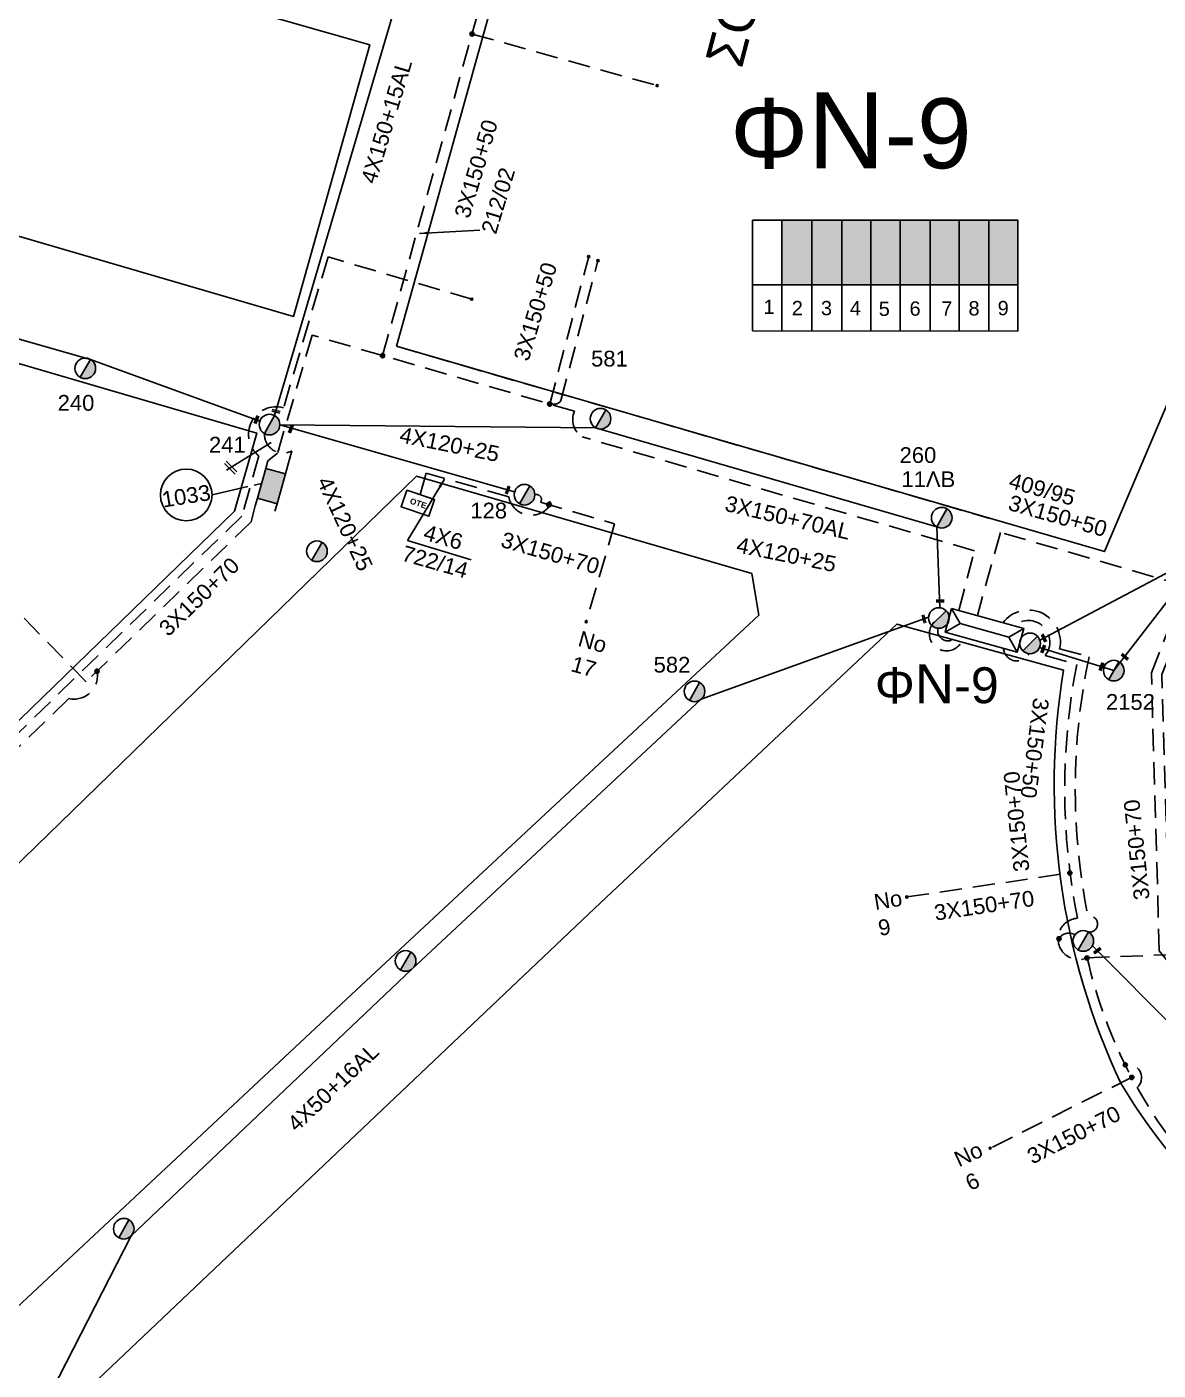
# Model space of a CAD drawing. Header units: millimetres. Extents: x 1421 to 13344, y 800 to 1949.
# Drawn here: x 12023.7 to 12153, y 1542.6 to 1696.1 of the extents above; entities that cross this region are included whole.
import ezdxf

# ---------------------------------------------------------------- set-up
doc = ezdxf.new("R2010")
doc.units = ezdxf.units.MM
doc.linetypes.add('DASHED', pattern=[19.05, 12.7, -6.35])
for name, color, linetype in [('Link Box 4 Διευθύνσεων', 7, 'Continuous'), ('Pillar OTE', 7, 'Continuous'), ('Άγνωστα', 7, 'Continuous'), ('Γυμνά εναέρια ΧΤ και ΦΟΠ (3Φ)   4x50+16AL', 7, 'Continuous'), ('Επιγραφές - Σχήματα', 7, 'Continuous'), ('Καλωδια ΧΤ  3X95+50', 7, 'Continuous'), ('Καλώδια ΧΤ   3x150+50CU', 7, 'DASHED'), ('Καλώδια ΧΤ   3x150+70AL', 7, 'DASHED'), ('Μηχανική τομή', 7, 'Continuous'), ('Στύλος ΦΜ', 7, 'Continuous'), ('Στύλος ΦΜ @ 1', 7, 'Continuous'), ('Συνδέσεις', 7, 'Continuous'), ('Συνεστραμμένα ΧΤ   3x70+54.6+25 AL', 7, 'SYN_LINE'), ('Συνεστραμμένα ΧΤ   4x120+25 AL', 7, 'SYN_LINE'), ('Υποσταθμός εναέριος 2 στύλων', 7, 'Continuous'), ('Υποσταθμός πόλεως', 7, 'Continuous'), ('Υπόβαθρο ΔΕΗ', 7, 'Continuous'), ('Υπόγεια καλώδια Παροχών ΧΤ   4x6', 7, 'DASHED')]:
    doc.layers.add(name, color=color, linetype=linetype)
doc.styles.add('arial', font='ARIAL.TTF')
doc.styles.get("Standard").update_dxf_attribs({"font": 'ARIAL.TTF'})
doc.linetypes.add('SYN_LINE', pattern='A,0.5,-0.0001,["/\\/\\/\\/",Standard,S=0.1,R=0,X=0,Y=-0.05],-0.25', length=0.7501)
doc.dimstyles.new('ISO-25', dxfattribs={"dimtxt": 2.5, "dimasz": 2.5, "dimexe": 1.25, "dimexo": 0.625, "dimtad": 1, "dimtxsty": 'Standard', "dimcen": 2.5, "dimadec": 0, "dimazin": 0, "dimtfac": 1, "dimtmove": 0, "dimatfit": 3, "dimfxl": 1, "dimarcsym": 0})

# ---------------------------------------------------------------- blocks, each defined once
blk = doc.blocks.new('LINK BOX 4 ΑΝΑΧΩΡΗΣΕΩΝ')
at = {"layer": 'Link Box 4 Διευθύνσεων', "ltscale": 40}
blk.add_hatch(color=256, dxfattribs=at).paths.add_polyline_path([(-3.54, 0), (-3.54, -4.67), (3.54, -4.67), (3.54, 0)])
for p, q in [((-3.54, 0), (-5.33, 0)), ((5.33, 0), (3.54, 0)), ((-3.54, -4.67), (-5.33, -4.67)), ((5.33, -4.67), (3.54, -4.67))]:
    blk.add_line(p, q, dxfattribs=at)
blk.add_lwpolyline([(-3.54, -4.67), (-3.54, 0), (3.54, 0), (3.54, -4.67)], close=True, dxfattribs=at)
blk = doc.blocks.new('ΥΠΑΡΧΩΝ ΤΣΙΜΕΝΤΕΝΙΟΣ ΣΤΥΛΟΣ')
at = {"layer": 'Στύλος ΦΜ'}
blk.add_hatch(color=7, dxfattribs=at).paths.add_polyline_path([(-1.29, -2.28, 0.574793), (2.62, 0, 0.268822), (1.3, 2.27)])
at = {"layer": 'Στύλος ΦΜ', "color": 7}
blk.add_line((-1.29, -2.28), (1.3, 2.27), dxfattribs=at)
blk.add_circle((0, 0), 2.62, dxfattribs=at)
at = {"layer": 'Στύλος ΦΜ', "flags": 4}
for tag, p in [('ΑΡΙΘΜΟΣ', (-4.68, 8.05)), ('ΤΥΠΟΣ', (-4.91, 3.03))]:
    blk.add_attdef(tag, p, '', height=4, dxfattribs=at)
blk = doc.blocks.new('ΥΠΟΣΤΑΘΜΟΣ ΕΝΑΕΡΙΟΣ ΕΠΙ 2 ΣΤΥΛΩΝ')
at = {"layer": 'Υποσταθμός εναέριος 2 στύλων', "linetype": 'Continuous'}
for points in [[(-11.97, -2.11, 0.574793), (-8.45, -0.07, 0.268822), (-9.64, 1.98)], [(9.68, -2.15, 0.574793), (13.19, -0.1, 0.268822), (12.01, 1.95)]]:
    blk.add_hatch(color=256, dxfattribs=at).paths.add_polyline_path(points)
for p, q in [((-11.97, -2.11), (-9.64, 1.98)), ((9.68, -2.15), (12.01, 1.95))]:
    blk.add_line(p, q, dxfattribs=at)
for centre in [(-10.81, -0.07), (10.84, -0.1)]:
    blk.add_circle(centre, 2.36, dxfattribs=at)
at = {"layer": 'Υποσταθμός πόλεως', "linetype": 'Continuous', "ltscale": 40}
blk.add_lwpolyline([(-8.57, 2.82), (8.57, 2.82), (8.57, -2.82), (-8.57, -2.82)], close=True, dxfattribs=at)
for points in [[(-5.75, 0), (-8.57, 2.82)], [(-8.57, -2.82), (-5.75, 0)], [(-5.75, 0), (5.75, 0)], [(5.75, 0), (8.57, 2.82)], [(8.57, -2.82), (5.75, 0)]]:
    blk.add_lwpolyline(points, dxfattribs=at)
at = {"layer": 'Υποσταθμός εναέριος 2 στύλων', "ltscale": 40, "flags": 1}
for tag, p in [('ΜΕΤΑΣΧΗΜΑΤΙΣΜΟΣ', (14.09, 2.51)), ('ΙΣΧΥΣ', (14.07, -0.28)), ('ΑΡΙΘΜΟΣ', (14.19, -3))]:
    blk.add_attdef(tag, p, '', height=1.8, dxfattribs=at)
blk = doc.blocks.new('ΜΗΧΑΝΙΚΗ ΤΟΜΗ')
at = {"layer": 'Μηχανική τομή', "ltscale": 40}
for p, q in [((-1.89, 0.78), (1.89, 0.78)), ((1.89, 0), (-1.89, 0))]:
    blk.add_line(p, q, dxfattribs=at)
blk = doc.blocks.new('_ΣΥΝΔΕΣΗ')
at = {"layer": 'Συνδέσεις', "linetype": 'SYN_LINE', "ltscale": 40}
blk.add_hatch(color=256, dxfattribs=at).paths.add_polyline_path([(0.5, -0.01, 1), (-0.5, -0.01, 1)])
at = {"layer": 'Συνδέσεις'}
blk.add_circle((0, -0.01), 0.5, dxfattribs=at)
blk = doc.blocks.new('τομή_')
at = {"layer": 'Επιγραφές - Σχήματα'}
for p, q in [((-1.29, -0.22), (0.13, 0.75)), ((-1.08, -0.46), (0.34, 0.51)), ((-0.66, 0.62), (-0.29, -0.37))]:
    blk.add_line(p, q, dxfattribs=at)
blk = doc.blocks.new('PILLAR ΟΤΕ')
at = {"layer": 'Pillar OTE', "ltscale": 40}
blk.add_lwpolyline([(-3.31, 2.02), (3.39, 2.02), (3.39, -1.99), (-3.31, -1.99)], close=True, dxfattribs=at)
at = {"layer": 'Pillar OTE', "insert": (-1.81, 0.71), "char_height": 1.3575, "width": 109.961, "attachment_point": 1}
blk.add_mtext('{\\fArial|b1|i0|c161|p34;OTE}', dxfattribs=at)
blk = doc.blocks.new('TSONTA XT1')
at = {"ltscale": 40}
h = blk.add_hatch(color=256, dxfattribs=at)
h.dxf.hatch_style = 1
h.paths.add_polyline_path([(595.96, 2487.66), (597.07, 2488.77), (595.96, 2489.87), (594.85, 2488.77)])
blk.add_lwpolyline([(594.85, 2488.77), (595.96, 2489.87), (597.07, 2488.77), (595.96, 2487.66)], close=True, dxfattribs=at)

msp = doc.modelspace()

# ---------------------------------------------------------------- hatches: boundary and pattern name
at = {"layer": 'Καλώδια ΧΤ   3x150+50CU', "linetype": 'DASHED', "ltscale": 0.2}
h = msp.add_hatch(color=30, dxfattribs=at)
h.dxf.hatch_style = 1
h.paths.add_polyline_path([(12113.44821, 1674.01371), (12110.00833, 1674.01393), (12110.00787, 1666.65334), (12113.44775, 1666.65)])
h = msp.add_hatch(color=85, dxfattribs=at)
h.dxf.hatch_style = 1
h.paths.add_polyline_path([(12116.88778, 1674.0135), (12113.44821, 1674.01371), (12113.44775, 1666.65), (12116.88732, 1666.64666)])
h = msp.add_hatch(color=173, dxfattribs=at)
h.dxf.hatch_style = 1
h.paths.add_polyline_path([(12120.18533, 1674.01329), (12116.88778, 1674.0135), (12116.88732, 1666.64666), (12120.18487, 1666.64345)])
h = msp.add_hatch(color=1, dxfattribs=at)
h.dxf.hatch_style = 1
h.paths.add_polyline_path([(12123.57133, 1674.01308), (12120.18533, 1674.01329), (12120.18487, 1666.64345), (12123.57087, 1666.64017)])
h = msp.add_hatch(color=6, dxfattribs=at)
h.dxf.hatch_style = 1
h.paths.add_polyline_path([(12126.96797, 1674.01287), (12123.57133, 1674.01308), (12123.57087, 1666.64017), (12126.96751, 1666.63687)])
h = msp.add_hatch(color=2, dxfattribs=at)
h.dxf.hatch_style = 1
h.paths.add_polyline_path([(12130.30502, 1674.01266), (12126.96797, 1674.01287), (12126.96751, 1666.63687), (12130.30456, 1666.63363)])
h = msp.add_hatch(color=151, dxfattribs=at)
h.dxf.hatch_style = 1
h.paths.add_polyline_path([(12133.6934, 1674.01245), (12130.30502, 1674.01266), (12130.30456, 1666.63363), (12133.69294, 1666.63034)])
h = msp.add_hatch(color=62, dxfattribs=at)
h.dxf.hatch_style = 1
h.paths.add_polyline_path([(12137.0135, 1674.01224), (12133.6934, 1674.01245), (12133.69294, 1666.63034), (12137.01304, 1666.62711)])

# ---------------------------------------------------------------- linework, layer by layer
at = {"layer": 'Pillar OTE', "ltscale": 40}
for points in [[(12106.67963, 1661.37385), (12106.68042, 1674.01414), (12137.0135, 1674.01224), (12137.01271, 1661.34449), (12106.67963, 1661.37478)], [(12110.00754, 1661.37145), (12110.00833, 1674.01393)], [(12113.44742, 1661.36802), (12113.44821, 1674.01371)], [(12116.88698, 1661.36458), (12116.88778, 1674.0135)], [(12120.18454, 1661.36129), (12120.18533, 1674.01329)], [(12123.57054, 1661.35791), (12123.57133, 1674.01308)], [(12126.96718, 1661.35452), (12126.96797, 1674.01287)], [(12130.30423, 1661.35119), (12130.30502, 1674.01266)], [(12133.69261, 1661.3478), (12133.6934, 1674.01245)], [(12106.67996, 1666.65657), (12137.01304, 1666.62711)]]:
    msp.add_lwpolyline(points, dxfattribs=at)
at = {"layer": 'Γυμνά εναέρια ΧΤ και ΦΟΠ (3Φ)   4x50+16AL', "color": 85, "linetype": 'Continuous', "ltscale": 0.2}
msp.add_lwpolyline([(12052.04311, 1651.69021), (12067.37437, 1703.80624), (12076.08463, 1731.3201), (12082.3867, 1755.47127)], dxfattribs=at)
at = {"layer": 'Γυμνά εναέρια ΧΤ και ΦΟΠ (3Φ)   4x50+16AL', "color": 30, "linetype": 'Continuous', "ltscale": 0.2}
msp.add_lwpolyline([(11922.1326, 1698.47148), (11945.85076, 1682.62948), (11964.95123, 1677.40802), (11992.93552, 1668.94621), (12011.4376, 1663.6833), (12030.97739, 1658.11627), (12050.3507, 1651.07084)], dxfattribs=at)
at = {"layer": 'Γυμνά εναέρια ΧΤ και ΦΟΠ (3Φ)   4x50+16AL', "color": 173, "linetype": 'Continuous', "ltscale": 0.2}
msp.add_lwpolyline([(12126.80388, 1628.63921), (12100.80425, 1619.26817), (12067.69014, 1588.3963), (12035.63371, 1557.92348), (12024.94586, 1537.01323)], dxfattribs=at)
at = {"layer": 'Καλωδια ΧΤ  3X95+50', "linetype": 'DASHED', "ltscale": 0.2}
msp.add_lwpolyline([(12074.57473, 1664.99877), (12058.14391, 1669.83231), (12053.06408, 1652.59991, 0.815865249), (12050.25272, 1647.08037), (12048.28347, 1640.19047), (11999.6276, 1593.0233)], format="xyb", dxfattribs=at)
at = {"layer": 'Καλώδια ΧΤ   3x150+50CU', "color": 6, "linetype": 'DASHED', "ltscale": 0.2}
for points in [[(12064.37546, 1658.5577), (12078.70839, 1710.03943)], [(12074.60684, 1695.30972), (12095.7389, 1689.42839)], [(12083.48958, 1653.01407), (12087.94359, 1669.87063)]]:
    msp.add_lwpolyline(points, dxfattribs=at)
for points in [[(12083.72207, 1653.05634, 0.349869945), (12084.77484, 1653.4239), (12088.99913, 1669.41103)], [(12053.52045, 1645.88162), (12054.02342, 1647.66424, -0.576070644), (12050.87652, 1649.64385)]]:
    msp.add_lwpolyline(points, format="xyb", dxfattribs=at)
at = {"layer": 'Καλώδια ΧΤ   3x150+50CU', "linetype": 'DASHED', "ltscale": 0.2}
msp.add_lwpolyline([(12065.98752, 1659.61285), (12133.80074, 1639.94513)], dxfattribs=at)
at = {"layer": 'Καλώδια ΧΤ   3x150+50CU', "color": 151, "linetype": 'DASHED', "ltscale": 0.2}
msp.add_lwpolyline([(12160.02397, 1582.72926, 0.913197862), (12159.092, 1583.41056), (12153.17703, 1590.50224), (12152.2717, 1622.29859), (12156.17099, 1632.21301), (12135.0114, 1638.34989), (12132.37672, 1628.8364)], format="xyb", dxfattribs=at)
at = {"layer": 'Καλώδια ΧΤ   3x150+50CU', "color": 1, "linetype": 'DASHED', "ltscale": 0.2}
msp.add_lwpolyline([(12144.94, 1589.72312), (12154.38963, 1590.07694), (12153.47819, 1622.0876), (12157.14414, 1631.40871), (12176.33342, 1623.86167)], dxfattribs=at)
at = {"layer": 'Καλώδια ΧΤ   3x150+50CU', "color": 62, "linetype": 'DASHED', "ltscale": 0.2}
msp.add_lwpolyline([(12135.3062, 1628.02511, -0.80218713), (12141.78887, 1625.04363), (12145.1487, 1624.11789, 0.102149271), (12145.01749, 1594.47588, -1.190707837), (12145.07827, 1592.67188)], format="xyb", dxfattribs=at)
at = {"layer": 'Καλώδια ΧΤ   3x150+50CU', "color": 173, "linetype": 'DASHED', "ltscale": 0.2}
msp.add_arc((12128.85318, 1626.75867), 1.96161, 136.4298514, 348.2444455, dxfattribs=at)
at = {"layer": 'Καλώδια ΧΤ   3x150+50CU', "color": 85, "linetype": 'DASHED', "ltscale": 0.2}
msp.add_arc((12129.00998, 1627.11267), 1.16341, 166.4011497, 331.8293615, dxfattribs=at)
at = {"layer": 'Καλώδια ΧΤ   3x150+50CU', "color": 30, "linetype": 'DASHED', "ltscale": 0.2}
msp.add_arc((12136.91866, 1625.21186), 1.56212, 184.5300482, 332.1545759, dxfattribs=at)
at = {"layer": 'Καλώδια ΧΤ   3x150+50CU', "color": 1, "linetype": 'DASHED', "ltscale": 0.2}
msp.add_arc((12142.85384, 1591.15727), 1.38748, 59.8477434, 147.7731065, dxfattribs=at)
at = {"layer": 'Καλώδια ΧΤ   3x150+70AL', "color": 6, "linetype": 'DASHED', "ltscale": 0.2}
for points in [[(12130.25593, 1629.42374), (12132.05024, 1636.2455), (12087.21102, 1649.25012, -0.369141328), (12086.32358, 1652.19213), (12056.33124, 1660.89074), (12052.36392, 1647.40451), (12051.27414, 1646.51542)], [(12031.73689, 1622.47886, -0.539759465), (12028.50686, 1619.34766), (12000.46284, 1592.16169, -0.317342999), (11998.44401, 1591.54209), (11997.65348, 1590.77575)]]:
    msp.add_lwpolyline(points, format="xyb", dxfattribs=at)
msp.add_lwpolyline([(12049.82723, 1641.38724), (12049.34909, 1639.55219), (12030.48837, 1621.26854), (12017.49631, 1634.586)], dxfattribs=at)
at = {"layer": 'Καλώδια ΧΤ   3x150+70AL', "color": 85, "linetype": 'DASHED', "ltscale": 0.2}
msp.add_lwpolyline([(12081.78942, 1642.62735, -0.758770263), (12082.43752, 1641.79603), (12090.91293, 1639.33701), (12087.65858, 1628.12041)], format="xyb", dxfattribs=at)
at = {"layer": 'Καλώδια ΧΤ   3x150+70AL', "color": 1, "linetype": 'DASHED', "ltscale": 0.2}
for points in [[(12136.57383, 1627.67405, -0.913321674), (12140.1251, 1624.25733), (12143.74965, 1623.25865, 0.098320454), (12143.84122, 1594.23846)], [(12144.94, 1589.72312, 0.065640063), (12149.90699, 1576.24573, 0.065640063)], [(12149.27196, 1577.49136, -0.780425774), (12150.64542, 1574.88842, 0.108589866), (12166.35053, 1557.29134), (12157.22452, 1545.21817)]]:
    msp.add_lwpolyline(points, format="xyb", dxfattribs=at)
for points in [[(12124.30901, 1596.67377), (12142.98316, 1599.4281), (12142.98316, 1599.4281)], [(12150.01037, 1576.05014), (12133.84858, 1567.96363)]]:
    msp.add_lwpolyline(points, dxfattribs=at)
msp.add_arc((12143.97131, 1591.87875), 2.36329, 93.1555686, 294.1980004, dxfattribs=at)
at = {"layer": 'Συνεστραμμένα ΧΤ   3x70+54.6+25 AL', "color": 2, "linetype": 'SYN_LINE', "ltscale": 20}
msp.add_lwpolyline([(12139.48328, 1625.18452), (12147.97798, 1622.543), (12158.39497, 1635.99157), (12160.78916, 1664.17984), (12170.37931, 1689.94217)], dxfattribs=at)
at = {"layer": 'Συνεστραμμένα ΧΤ   3x70+54.6+25 AL', "color": 30, "ltscale": 20}
msp.add_lwpolyline([(12139.52209, 1626.02477), (12158.39497, 1635.99157), (12203.35224, 1678.07245)], dxfattribs=at)
at = {"layer": 'Συνεστραμμένα ΧΤ   3x70+54.6+25 AL', "color": 62, "linetype": 'SYN_LINE', "ltscale": 20}
msp.add_lwpolyline([(12145.52812, 1591.08868), (12174.8673, 1561.67347), (12198.01126, 1553.37329), (12225.11972, 1544.80316), (12240.20445, 1549.79337), (12245.62108, 1524.28861)], dxfattribs=at)
at = {"layer": 'Συνεστραμμένα ΧΤ   4x120+25 AL', "color": 85, "linetype": 'SYN_LINE', "ltscale": 20}
for points in [[(12128.10068, 1629.73121), (12127.72857, 1638.99142), (12088.72016, 1650.30709), (12052.63527, 1650.6569)], [(12052.63527, 1650.6569), (12079.47958, 1642.97568)]]:
    msp.add_lwpolyline(points, dxfattribs=at)
at = {"layer": 'Υπόβαθρο ΔΕΗ'}
for points in [[(12065.98752, 1659.61285), (12146.91404, 1636.1419), (12157.63332, 1661.34087), (12168.84269, 1744.68621), (12127.47658, 1745.39583), (12091.98434, 1752.98948), (12065.98752, 1659.61285)], [(11933.48152, 1698.24984), (11953.11327, 1725.35835), (12062.92202, 1694.08268), (12054.2076, 1663.03744), (11933.48152, 1698.24984)], [(11904.93989, 1658.20689), (11925.04411, 1686.21458), (12049.99172, 1649.70192), (12047.43344, 1640.75119), (11984.153, 1579.40691), (11904.93989, 1658.20689)], [(12047.45157, 1646.02083), (12051.64463, 1648.60249)], [(11992.42438, 1571.06149), (12068.25457, 1644.76021), (12106.58632, 1633.63875), (12107.41257, 1628.87714), (12060.82719, 1585.54315), (12017.79284, 1545.32546), (11992.42438, 1571.06149)], [(12044.88234, 1642.62535), (12048.99482, 1643.58737)], [(12049.68568, 1643.74898), (12050.55069, 1643.95133)], [(12067.23511, 1637.40736), (12074.50183, 1635.19534)]]:
    msp.add_lwpolyline(points, dxfattribs=at)
msp.add_lwpolyline([(12026.70413, 1536.66576), (12088.6361, 1595.38605), (12123.15905, 1627.87195), (12142.24188, 1622.61404, 0.152654007), (12148.82048, 1575.31244, 0.16543394), (12183.13375, 1546.35775), (12230.87428, 1529.24743), (12231.64158, 1519.04661), (12193.21695, 1501.86641), (12126.1716, 1437.73612), (12068.77086, 1495.05908)], format="xyb", close=True, dxfattribs=at)
msp.add_circle((12041.93095, 1642.62535), 2.95138, dxfattribs=at)
at = {"layer": 'Υπόγεια καλώδια Παροχών ΧΤ   4x6', "color": 85, "linetype": 'DASHED', "ltscale": 0.2}
msp.add_lwpolyline([(12083.31911, 1641.18753, -0.620456314), (12078.79832, 1642.3984), (12069.37688, 1645.1319), (12068.65443, 1642.64187)], format="xyb", dxfattribs=at)

# ---------------------------------------------------------------- block references
at = {"layer": 'Link Box 4 Διευθύνσεων', "xscale": 0.4999999999999997, "yscale": 0.4999999999999997, "zscale": 0.4999999999999997, "rotation": 254.2436490389055}
msp.add_blockref('LINK BOX 4 ΑΝΑΧΩΡΗΣΕΩΝ', (12052.797, 1643.31754), dxfattribs=at)
at = {"layer": 'Pillar OTE', "xscale": 0.5, "yscale": 0.5, "zscale": 0.5, "rotation": 341.1929595980751}
msp.add_blockref('PILLAR ΟΤΕ', (12068.39319, 1641.67487), dxfattribs=at)
at = {"layer": 'Επιγραφές - Σχήματα', "rotation": 281.2861840314677}
msp.add_blockref('τομή_', (12046.96846, 1645.24948), dxfattribs=at)
at = {"layer": 'Μηχανική τομή'}
for p, xscale, yscale, zscale, rotation in [((12052.16356, 1652.09963), 0.2499999999999999, 0.2499999999999999, 0.2499999999999999, 345.9780521669882), ((12050.048, 1651.18093), 0.249999999999919, 0.249999999999919, 0.249999999999919, 68.45138536945211), ((12053.99026, 1650.11194), 0.249999999999919, 0.249999999999919, 0.249999999999919, 68.45138536945211), ((12078.77309, 1643.1582), 0.249999999999919, 0.249999999999919, 0.249999999999919, 68.45138536945211), ((12126.18258, 1628.41532), 0.2500000000001928, 0.2500000000001928, 0.2500000000001928, 282.6611919098028), ((12139.89835, 1626.22347), 0.2500000000001928, 0.2500000000001928, 0.2500000000001928, 294.8787790666561), ((12140.00007, 1624.9707), 0.249999999999919, 0.249999999999919, 0.249999999999919, 68.45138536945211), ((12149.18624, 1624.03887), 0.2500000000001928, 0.2500000000001928, 0.2500000000001928, 320.751727745773), ((12146.65642, 1622.97509), 0.249999999999919, 0.249999999999919, 0.249999999999919, 68.45138536945211), ((12146.165, 1590.45015), 0.2499999999999681, 0.2499999999999681, 0.2499999999999681, 36.11407878704492)]:
    msp.add_blockref('ΜΗΧΑΝΙΚΗ ΤΟΜΗ', p, dxfattribs=dict(at, xscale=xscale, yscale=yscale, zscale=zscale, rotation=rotation))
at = {"layer": 'Μηχανική τομή', "xscale": 0.25, "yscale": 0.25, "zscale": 0.25}
msp.add_blockref('ΜΗΧΑΝΙΚΗ ΤΟΜΗ', (12128.12881, 1630.4026), dxfattribs=at)
at = {"layer": 'Στύλος ΦΜ @ 1', "ltscale": 40}
ref = msp.add_blockref('ΥΠΑΡΧΩΝ ΤΣΙΜΕΝΤΕΝΙΟΣ ΣΤΥΛΟΣ', (12030.39183, 1657.09438), dxfattribs=dict(at, xscale=0.4499999999998181, yscale=0.4499999999998181, zscale=0.4499999999998181))
ref.add_attrib('ΤΥΠΟΣ', '240', (12027.23665, 1652.25209), dxfattribs={"layer": 'Στύλος ΦΜ', "height": 1.8, "flags": 4})
ref = msp.add_blockref('ΥΠΑΡΧΩΝ ΤΣΙΜΕΝΤΕΝΙΟΣ ΣΤΥΛΟΣ', (12089.30119, 1651.33156), dxfattribs=dict(at, xscale=0.4499999999998181, yscale=0.4499999999998181, zscale=0.4499999999998181))
ref.add_attrib('ΤΥΠΟΣ', '581', (12088.21851, 1657.3044), dxfattribs={"layer": 'Στύλος ΦΜ', "height": 1.8, "flags": 4})
ref = msp.add_blockref('ΥΠΑΡΧΩΝ ΤΣΙΜΕΝΤΕΝΙΟΣ ΣΤΥΛΟΣ', (12051.45755, 1650.66832), dxfattribs=dict(at, xscale=0.4499999999998181, yscale=0.4499999999998181, zscale=0.4499999999998181))
ref.add_attrib('ΤΥΠΟΣ', '241', (12044.53461, 1647.46664), dxfattribs={"layer": 'Στύλος ΦΜ', "height": 1.8, "flags": 4})
ref = msp.add_blockref('ΥΠΑΡΧΩΝ ΤΣΙΜΕΝΤΕΝΙΟΣ ΣΤΥΛΟΣ', (12128.30961, 1640.01589), dxfattribs=dict(at, xscale=0.4499999999998181, yscale=0.4499999999998181, zscale=0.4499999999998181))
ref.add_attrib('ΤΥΠΟΣ', '260', (12123.49108, 1646.28216), dxfattribs={"layer": 'Στύλος ΦΜ', "height": 1.8, "flags": 4})
ref.add_attrib('ΑΡΙΘΜΟΣ', '11ΛΒ', (12123.70173, 1643.51918), dxfattribs={"layer": 'Στύλος ΦΜ', "height": 1.8, "flags": 4})
ref = msp.add_blockref('ΥΠΑΡΧΩΝ ΤΣΙΜΕΝΤΕΝΙΟΣ ΣΤΥΛΟΣ', (12080.6119, 1642.65168), dxfattribs=dict(at, xscale=0.4499999999998181, yscale=0.4499999999998181, zscale=0.4499999999998181))
ref.add_attrib('ΤΥΠΟΣ', '128', (12074.41799, 1639.93914), dxfattribs={"layer": 'Στύλος ΦΜ', "height": 1.8, "flags": 4})
at = {"layer": 'Στύλος ΦΜ @ 1', "ltscale": 40, "xscale": 0.4499999999998181, "yscale": 0.4499999999998181, "zscale": 0.4499999999998181}
for p in [(12056.87967, 1636.18795), (12144.49271, 1591.64999), (12067.01257, 1589.35965), (12034.79359, 1558.74891)]:
    msp.add_blockref('ΥΠΑΡΧΩΝ ΤΣΙΜΕΝΤΕΝΙΟΣ ΣΤΥΛΟΣ', p, dxfattribs=at)
at = {"layer": 'Στύλος ΦΜ @ 1', "ltscale": 40}
ref = msp.add_blockref('ΥΠΑΡΧΩΝ ΤΣΙΜΕΝΤΕΝΙΟΣ ΣΤΥΛΟΣ', (12100.04609, 1620.16947), dxfattribs=dict(at, xscale=0.4499999999998181, yscale=0.4499999999998181, zscale=0.4499999999998181))
ref.add_attrib('ΤΥΠΟΣ', '582', (12095.36775, 1622.316), dxfattribs={"layer": 'Στύλος ΦΜ', "height": 1.8, "flags": 4})
ref = msp.add_blockref('ΥΠΑΡΧΩΝ ΤΣΙΜΕΝΤΕΝΙΟΣ ΣΤΥΛΟΣ', (12147.97572, 1622.54429), dxfattribs=dict(at, xscale=0.4499999999998181, yscale=0.4499999999998181, zscale=0.4499999999998181))
ref.add_attrib('ΤΥΠΟΣ', '2152', (12147.08451, 1618.06683), dxfattribs={"layer": 'Στύλος ΦΜ', "height": 1.8, "flags": 4})
at = {"layer": 'Συνδέσεις'}
for p, xscale, yscale, zscale in [((12074.60684, 1695.30972), 0.4777242751394019, 0.4777242751394019, 0.4777242751394019), ((12095.77193, 1689.41919), 0.25, 0.25, 0.25), ((12087.94359, 1669.87063), 0.25, 0.25, 0.25), ((12088.99913, 1669.41103), 0.25, 0.25, 0.25), ((12074.57473, 1664.99877), 0.25, 0.25, 0.25), ((12064.37546, 1658.5577), 0.4777242751394019, 0.4777242751394019, 0.4777242751394019), ((12083.48958, 1653.01407), 0.4777242751394019, 0.4777242751394019, 0.4777242751394019), ((12087.65858, 1628.12041), 0.25, 0.25, 0.25), ((12031.73689, 1622.47886), 0.4777242751394019, 0.4777242751394019, 0.4777242751394019), ((12142.95013, 1599.42322), 0.4777242751394019, 0.4777242751394019, 0.4777242751394019), ((12124.30901, 1596.67377), 0.25, 0.25, 0.25), ((12141.70526, 1591.89599), 0.4777242751394019, 0.4777242751394019, 0.4777242751394019), ((12144.89923, 1589.70525), 0.4777242751394019, 0.4777242751394019, 0.4777242751394019), ((12149.29711, 1577.49016), 0.4777242751394019, 0.4777242751394019, 0.4777242751394019), ((12150.03552, 1576.04895), 0.4777242751394019, 0.4777242751394019, 0.4777242751394019), ((12133.84858, 1567.96363), 0.25, 0.25, 0.25)]:
    msp.add_blockref('_ΣΥΝΔΕΣΗ', p, dxfattribs=dict(at, xscale=xscale, yscale=yscale, zscale=zscale))
at = {"layer": 'Συνδέσεις', "xscale": 0.3075184835441075, "yscale": 0.3075184835441075, "zscale": 0.3075184835441075, "rotation": 344.1693286652917}
msp.add_blockref('TSONTA XT1', (11698.31313, 955.19675), dxfattribs=at)
at = {"layer": 'Υποσταθμός εναέριος 2 στύλων', "xscale": 0.4999999999999999, "yscale": 0.4999999999999999, "zscale": 0.4999999999999999, "rotation": 344.5204195565888}
msp.add_blockref('ΥΠΟΣΤΑΘΜΟΣ ΕΝΑΕΡΙΟΣ ΕΠΙ 2 ΣΤΥΛΩΝ', (12133.19482, 1627.14917), dxfattribs=at)

# ---------------------------------------------------------------- texts
at = {"ltscale": 40, "insert": (12101.24822, 1692.3464), "char_height": 4, "width": 67.4273804, "attachment_point": 1, "rotation": 75.4034053, "style": 'arial'}
msp.add_mtext('{\\H1.083x;ΣΟΦ. ΒΕΝΙΖΕΛΟΥ}', dxfattribs=at)
at = {"ltscale": 30, "char_height": 1.63441, "width": 11.2572904, "attachment_point": 1}
for s, insert in [('1', (12107.92579, 1664.93517)), ('2', (12111.16426, 1664.80171)), ('3', (12114.49484, 1664.80171)), ('4', (12117.79835, 1664.80171)), ('5', (12121.10186, 1664.72053)), ('6', (12124.62199, 1664.74759)), ('7', (12128.25044, 1664.74759)), ('8', (12131.36439, 1664.77465)), ('9', (12134.69498, 1664.80171))]:
    msp.add_mtext(s, dxfattribs=dict(at, insert=insert))
at = {"layer": 'Άγνωστα', "color": 7, "char_height": 1.8, "attachment_point": 1}
for s, gutter_width, insert, rotation in [('4X150+15AL', 12.5, (12061.85963, 1678.5851), 73.2941037), ('3X150+50', 12.5, (12072.54646, 1674.63882), 73.2941037), ('212/02', 12.5, (12075.61812, 1672.83936), 73.2941037), ('3X150+50', 12.5, (12079.32533, 1658.32372), 73.2941037), ('4X120+25', 12.5, (12066.56729, 1650.43307), 348.5724011), ('4X120+25', 12.5, (12058.46015, 1644.94407), 295.0376162), ('409/95', 12.5, (12136.34018, 1645.19646), 344.1711031), ('1033', 12.5, (12039.03152, 1642.95725), 9.0165632), ('3X150+50', 12.5, (12136.27813, 1642.67473), 344.1711031), ('4Χ6', 1.89054, (12069.41217, 1639.2721), 344.226425), ('3X150+70', 12.5, (12078.26427, 1638.45434), 343.9384877), ('722/14', 1.89054, (12066.93091, 1636.88867), 344.226425), ('4X120+25', 12.5, (12105.08897, 1637.84512), 348.5724011), ('3X150+70', 12.5, (12038.63371, 1627.63971), 43.9822509), ('3X150+50', 12.5, (12140.58913, 1619.28568), 262.4941516), ('3X150+70', 12.5, (12150.29656, 1596.23855), 95.9589326), ('3X150+70', 12.5, (12127.32106, 1595.73755), 8.5427728), ('3X150+70', 12.5, (12137.85232, 1567.67589), 26.9204888)]:
    msp.add_mtext_dynamic_manual_height_columns(s, width=1.8, gutter_width=gutter_width, heights=[0.04535], dxfattribs=dict(at, insert=insert, rotation=rotation))
at = {"layer": 'Άγνωστα', "color": 7}
note = msp.add_mtext_dynamic_manual_height_columns('Nο ', width=1.8, gutter_width=1.89054, heights=[0.04535, 0], dxfattribs=dict(at, insert=(12083.541, 1628.1382), char_height=1.8, attachment_point=1, rotation=344.226425))
for column, words in zip(note.columns.linked_columns, ['17']):
    column.text = words
note = msp.add_mtext_dynamic_manual_height_columns('No ', width=1.8, gutter_width=1.99671, heights=[0.04535, 0], dxfattribs=dict(at, insert=(12116.68859, 1596.35893), char_height=1.8, attachment_point=1, rotation=9.1023093))
for column, words in zip(note.columns.linked_columns, ['9']):
    column.text = words
note = msp.add_mtext_dynamic_manual_height_columns('No ', width=1.8, gutter_width=1.89455, heights=[0.04535, 0], dxfattribs=dict(at, insert=(12126.17151, 1565.80113), char_height=1.8, attachment_point=1, rotation=25.355921))
for column, words in zip(note.columns.linked_columns, ['6']):
    column.text = words
at = {"layer": 'Γυμνά εναέρια ΧΤ και ΦΟΠ (3Φ)   4x50+16AL', "color": 7, "insert": (12053.30863, 1571.03252), "char_height": 1.8, "attachment_point": 1, "rotation": 43.4482947}
msp.add_mtext_dynamic_manual_height_columns('4X50+16AL', width=1.8, gutter_width=12.5, heights=[0.04535], dxfattribs=at)
at = {"layer": 'Καλώδια ΧΤ   3x150+70AL', "color": 7, "char_height": 1.8, "attachment_point": 1}
for s, insert, rotation in [('3X150+70AL', (12103.80115, 1642.58639), 346.7739774), ('3X150+70', (12136.55685, 1599.46365), 95.9589326)]:
    msp.add_mtext_dynamic_manual_height_columns(s, width=1.8, gutter_width=12.5, heights=[0.04535], dxfattribs=dict(at, insert=insert, rotation=rotation))
at = {"layer": 'Υπόβαθρο ΔΕΗ', "attachment_point": 1}
for insert, char_height in [((12104.11827, 1688.62527), 8), ((12120.65267, 1623.26978), 4.1092723)]:
    msp.add_mtext_dynamic_manual_height_columns('Φ{\\H1.0833x;N}-9', width=84.657329, gutter_width=12.5, heights=[0], dxfattribs=dict(at, insert=insert, char_height=char_height))

# ---------------------------------------------------------------- leaders
at = {"layer": 'Επιγραφές - Σχήματα', "ltscale": 40}
for points in [[(12068.61194, 1672.51606), (12075.50118, 1672.8949)], [(12071.45625, 1644.42523), (12067.23511, 1637.40736)]]:
    msp.add_leader(points, dimstyle='ISO-25', override={"dimasz": 1, "dimtad": 0}, dxfattribs=at)

doc.saveas('drawing.dxf')
